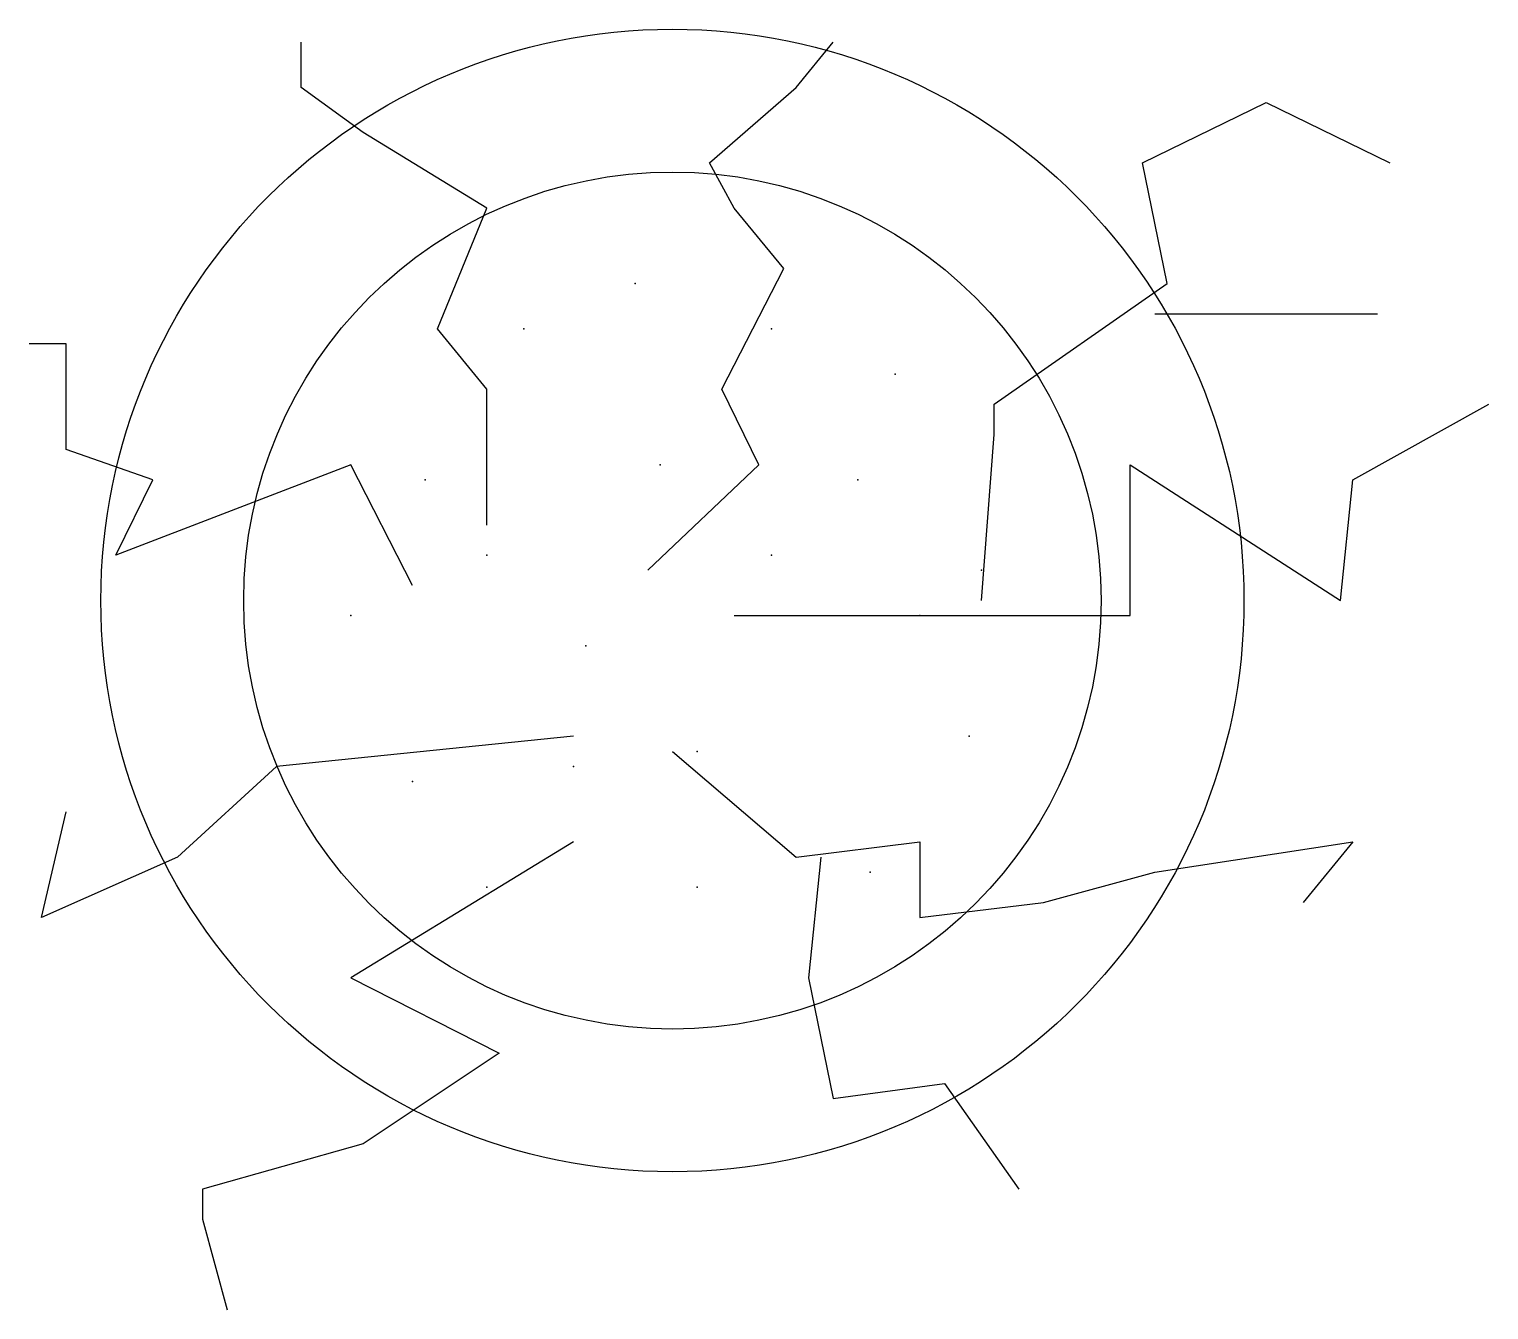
# Model space of a CAD drawing. Extents: x 15.836 to 16.346, y 13.913 to 14.361.
import ezdxf

# ---------------------------------------------------------------- set-up
doc = ezdxf.new("R2010")
doc.units = 0
doc.header["$MEASUREMENT"] = 0
doc.header["$PDSIZE"] = 1
doc.layers.get('0').update_dxf_attribs({"linetype": 'CONTINUOUS'})

msp = doc.modelspace()

# ---------------------------------------------------------------- linework, layer by layer
for p, q in [((15.93095, 14.341), (15.93095, 14.35685)), ((16.10408, 14.341), (16.11706, 14.35685)), ((15.95259, 14.32515), (15.93095, 14.341)), ((16.07378, 14.31458), (16.10408, 14.341)), ((16.22526, 14.31458), (16.26855, 14.33571)), ((16.26855, 14.33571), (16.31183, 14.31458)), ((15.99587, 14.29873), (15.95259, 14.32515)), ((16.08243, 14.29873), (16.07378, 14.31458)), ((16.23392, 14.27232), (16.22526, 14.31458)), ((15.98721, 14.2776), (15.99587, 14.29873)), ((16.09975, 14.2776), (16.08243, 14.29873)), ((15.97856, 14.25647), (15.98721, 14.2776)), ((16.07811, 14.23534), (16.09975, 14.2776)), ((16.17333, 14.23005), (16.23392, 14.27232)), ((16.22959, 14.26175), (16.3075, 14.26175)), ((15.99587, 14.23534), (15.97856, 14.25647)), ((15.84871, 14.25119), (15.83573, 14.25119)), ((15.84871, 14.2142), (15.84871, 14.25119)), ((15.99587, 14.18779), (15.99587, 14.23534)), ((16.09109, 14.20892), (16.07811, 14.23534)), ((16.17333, 14.21949), (16.17333, 14.23005)), ((16.29884, 14.20364), (16.34645, 14.23005)), ((16.169, 14.16137), (16.17333, 14.21949)), ((15.87901, 14.20364), (15.84871, 14.2142)), ((15.94826, 14.20892), (15.86602, 14.17722)), ((15.9699, 14.16666), (15.94826, 14.20892)), ((16.05214, 14.17194), (16.09109, 14.20892)), ((16.22094, 14.20892), (16.29452, 14.16137)), ((16.22094, 14.15609), (16.22094, 14.20892)), ((15.86602, 14.17722), (15.87901, 14.20364)), ((16.29452, 14.16137), (16.29884, 14.20364)), ((16.08243, 14.15609), (16.22094, 14.15609)), ((16.02617, 14.11383), (15.92229, 14.10326)), ((16.06079, 14.10854), (16.10408, 14.07156)), ((15.92229, 14.10326), (15.88767, 14.07156)), ((15.84006, 14.05043), (15.84871, 14.08741)), ((16.02617, 14.07684), (15.94826, 14.0293)), ((16.10408, 14.07156), (16.14736, 14.07684)), ((16.14736, 14.07684), (16.14736, 14.05043)), ((16.22959, 14.06628), (16.29884, 14.07684)), ((16.29884, 14.07684), (16.28153, 14.05571)), ((15.88767, 14.07156), (15.84006, 14.05043)), ((16.11273, 14.07156), (16.1084, 14.0293)), ((16.19064, 14.05571), (16.22959, 14.06628)), ((16.14736, 14.05043), (16.19064, 14.05571)), ((15.94826, 14.0293), (16.0002, 14.00288)), ((16.1084, 14.0293), (16.11706, 13.98703)), ((16.0002, 14.00288), (15.95259, 13.97118)), ((16.11706, 13.98703), (16.15601, 13.99231)), ((16.15601, 13.99231), (16.18198, 13.95533)), ((15.95259, 13.97118), (15.89632, 13.95533)), ((15.89632, 13.95533), (15.89632, 13.94477)), ((15.89632, 13.94477), (15.90498, 13.91307))]:
    msp.add_line(p, q)
for radius in [0.2, 0.15]:
    msp.add_circle((16.06079, 14.16137), radius)
for p in [(16.04781, 14.27232), (16.00885, 14.25647), (16.09542, 14.25647), (16.1387, 14.24062), (16.05647, 14.20892), (15.97423, 14.20364), (16.12572, 14.20364), (15.99587, 14.17722), (16.09542, 14.17722), (16.169, 14.17194), (15.94826, 14.15609), (16.14736, 14.15609), (16.0305, 14.14552), (16.16467, 14.11383), (16.06945, 14.10854), (16.02617, 14.10326), (15.9699, 14.09798), (16.13004, 14.06628), (15.99587, 14.06099), (16.06945, 14.06099)]:
    msp.add_point(p)

doc.saveas('drawing.dxf')
